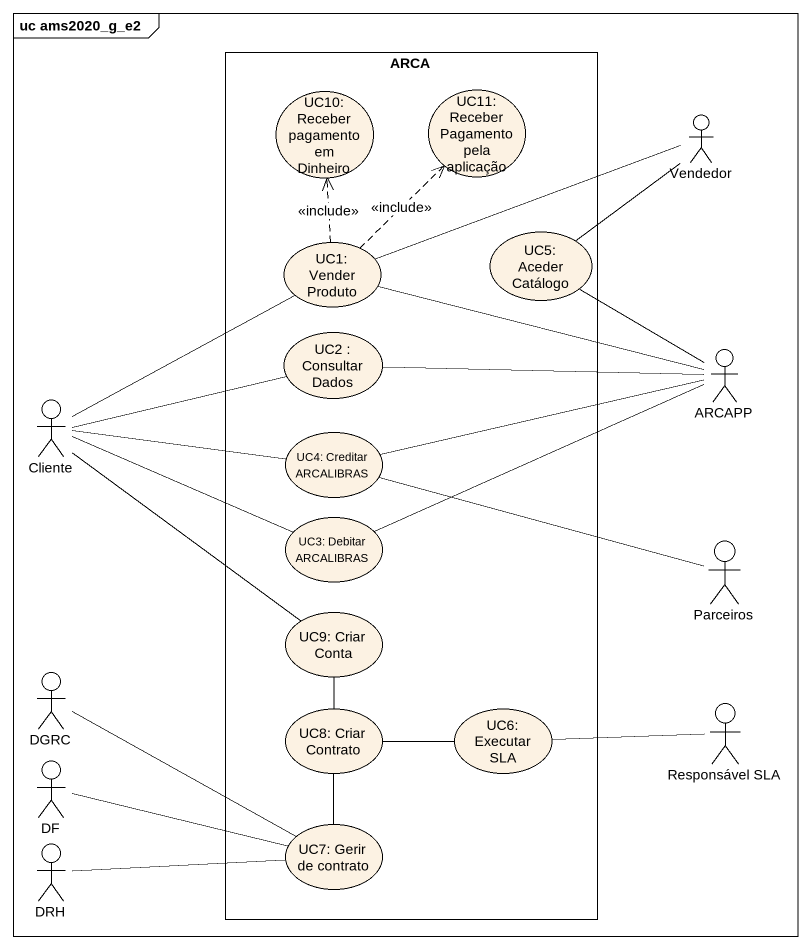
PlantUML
@startuml
mainframe uc ams2020_g_e2
rectangle ARCA {
  usecase "UC10: Receber pagamento em Dinheiro" as UC10_Receber_pagamento_em
  usecase "UC11: Receber Pagamento pela aplicação" as UC11_Receber_Pagamento_pela
  usecase "UC1: Vender Produto" as UC1_Vender_Produto
  usecase "UC5: Aceder Catálogo" as UC5_Aceder_Catálogo
  usecase "UC2 : Consultar Dados" as UC2_Consultar_Dados
  usecase "UC4: Creditar ARCALIBRAS" as UC4_Creditar_ARCALIBRAS
  usecase "UC3: Debitar ARCALIBRAS" as UC3_Debitar_ARCALIBRAS
  usecase "UC9: Criar Conta" as UC9_Criar_Conta
  usecase "UC8: Criar Contrato" as UC8_Criar_Contrato
  usecase "UC6: Executar SLA" as UC6_Executar_SLA
  usecase "UC7: Gerir de contrato" as UC7_Gerir_de_contrato
}
actor Vendedor
actor Cliente
actor ARCAPP
actor Parceiros
actor DGRC
actor "Responsável SLA" as Responsável_SLA
actor DF
actor DRH
UC1_Vender_Produto .up.> UC10_Receber_pagamento_em : <<include>>
UC1_Vender_Produto .up.> UC11_Receber_Pagamento_pela : <<include>>
UC1_Vender_Produto -right- Vendedor
UC1_Vender_Produto -right- ARCAPP
UC5_Aceder_Catálogo -up- Vendedor
UC5_Aceder_Catálogo -- ARCAPP
UC2_Consultar_Dados -right- ARCAPP
Cliente -right- UC1_Vender_Produto
Cliente -right- UC2_Consultar_Dados
Cliente -right- UC4_Creditar_ARCALIBRAS
Cliente -right- UC3_Debitar_ARCALIBRAS
Cliente -- UC9_Criar_Conta
UC4_Creditar_ARCALIBRAS -right- ARCAPP
UC4_Creditar_ARCALIBRAS -right- Parceiros
UC3_Debitar_ARCALIBRAS -right- ARCAPP
UC9_Criar_Conta -- UC8_Criar_Contrato
DGRC -right- UC7_Gerir_de_contrato
UC8_Criar_Contrato -right- UC6_Executar_SLA
UC6_Executar_SLA -right- Responsável_SLA
DF -right- UC7_Gerir_de_contrato
DRH -right- UC7_Gerir_de_contrato
UC7_Gerir_de_contrato -up- UC8_Criar_Contrato
@enduml
